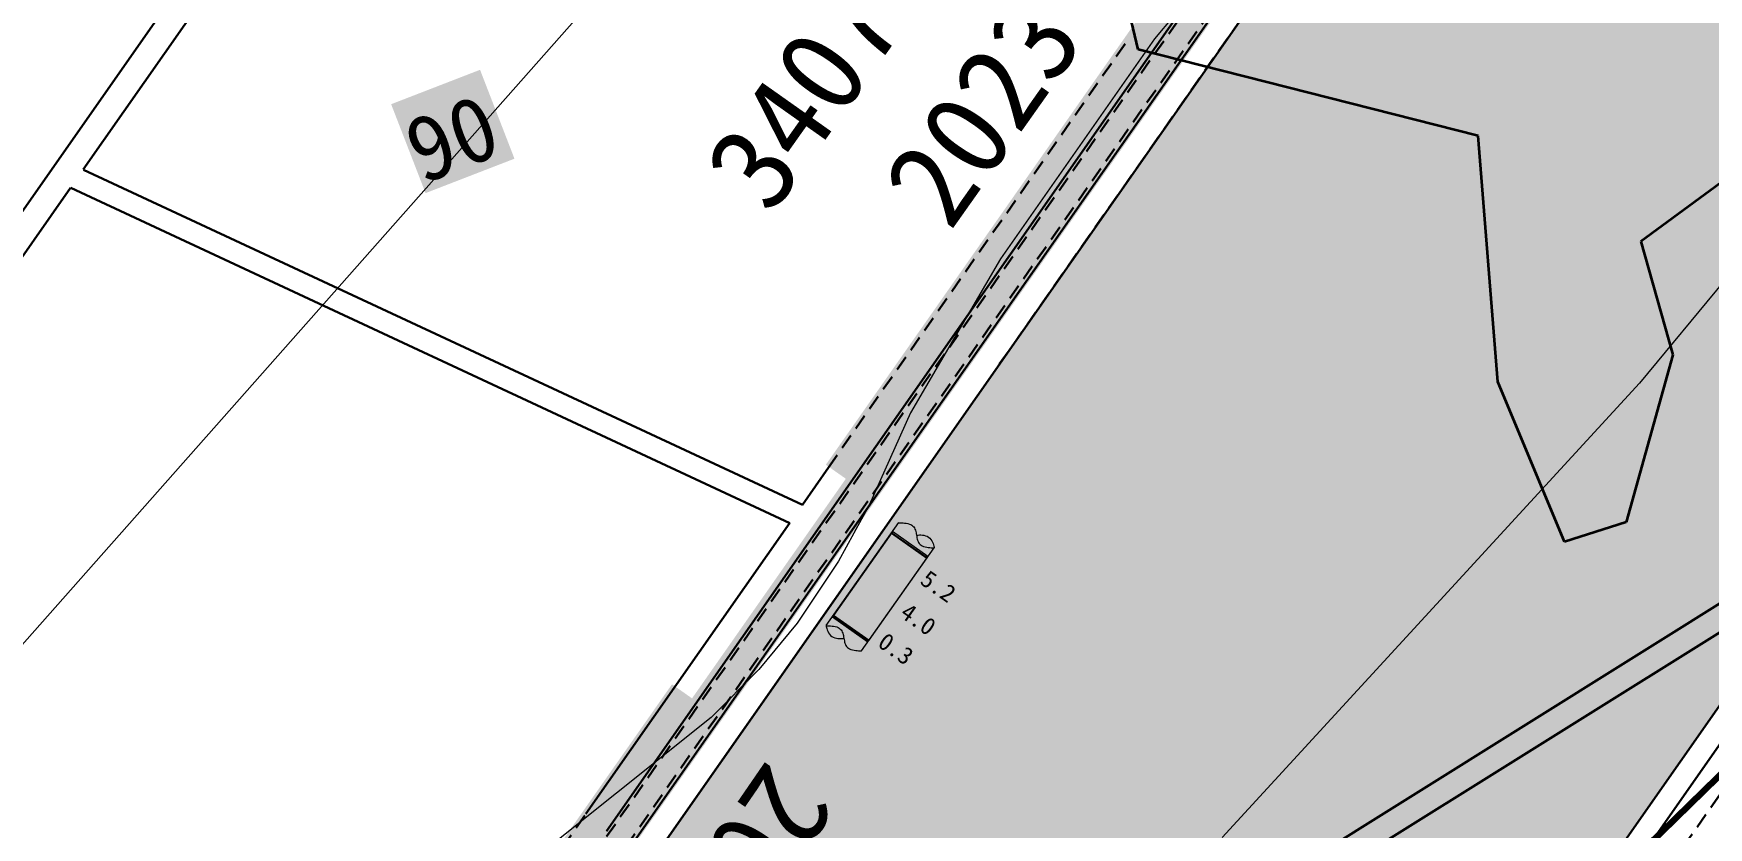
# Model space of a CAD drawing. Header units: inches. Extents: x 36473197 to 36486087, y 3899343 to 3911260.
# Drawn here: x 36479580 to 36479965.4, y 3904610.9 to 3904793.7 of the extents above; entities that cross this region are included whole.
import ezdxf

# ---------------------------------------------------------------- set-up
doc = ezdxf.new("R2010")
doc.units = ezdxf.units.IN
doc.header["$MEASUREMENT"] = 0
doc.linetypes.add('ACAD_ISO02W100', pattern=[15, 12, -3])
doc.linetypes.add('虚线', pattern=[0.0045, 0.00175, -0.001, 0.00175])
doc.layers.get('Defpoints').update_dxf_attribs({"lineweight": 0})
doc.layers.add('0，2022年3季度接续', color=3, linetype='Continuous')
doc.layers.add('0，2022年4季度接续', color=40, linetype='ACAD_ISO02W100')
for name, color, linetype, lineweight in [('4煤底板等值线', 7, 'Continuous', 0), ('4煤底板等值线注记', 7, 'Continuous', 0), ('向北背斜轴', 7, 'Continuous', 0), ('四盘区泄水巷设计', 7, 'Continuous', 0), ('四盘区辅运巷', 7, 'Continuous', 0), ('小柱状', 7, 'Continuous', 0), ('居民地', 7, 'Continuous', 0), ('巷道', 7, 'Continuous', 0), ('巷道注记', 7, 'Continuous', 0), ('西区开拓设计', 7, 'Continuous', 0), ('采掘图', 7, 'Continuous', 0), ('采空区', 7, 'Continuous', 0)]:
    doc.layers.add(name, color=color, linetype=linetype, lineweight=lineweight)
doc.styles.add('仿宋', font='simfang.ttf')
doc.styles.add('宋体', font='SIMSUN.TTC')
doc.styles.add('黑体', font='simhei.ttf')
doc.dimstyles.get("Standard").update_dxf_attribs({"dimtxt": 30, "dimasz": 20, "dimexe": 0.18, "dimexo": 0.0625, "dimgap": 0.09, "dimtad": 1, "dimdec": 0, "dimzin": 0, "dimdsep": 46, "dimtxsty": '仿宋', "dimcen": 0.09, "dimclrd": 150, "dimclre": 150, "dimadec": 0, "dimazin": 0, "dimtfac": 1, "dimtdec": 0, "dimtofl": 0, "dimtmove": 0, "dimatfit": 3, "dimfxl": 1, "dimtolj": 1, "dimtzin": 0, "dimlwd": 0, "dimarcsym": 0})

# ---------------------------------------------------------------- blocks, each defined once
blk = doc.blocks.new('*D204')
at = {"layer": 'Defpoints', "color": 0, "transparency": 16777216}
for p in [(36476925.52, 3911082.36), (36486060.15, 3904950.04), (36485936.09, 3904772.87)]:
    blk.add_point(p, dxfattribs=at)
at = {"layer": '四盘区辅运巷', "color": 150, "lineweight": -2, "transparency": 16777216}
for p, q in [((36476925.55, 3911082.41), (36477049.68, 3911259.68)), ((36485936.12, 3904772.92), (36486060.25, 3904950.19))]:
    blk.add_line(p, q, dxfattribs=at)
at = {"layer": '四盘区辅运巷', "color": 150, "lineweight": 0, "transparency": 16777216}
blk.add_line((36477065.96, 3911248.06), (36486043.76, 3904961.51), dxfattribs=at)
at = {"layer": '四盘区辅运巷', "color": 150, "transparency": 16777216}
for points in [[(36477067.87, 3911250.79), (36477064.05, 3911245.33), (36477049.58, 3911259.53)], [(36486045.68, 3904964.24), (36486041.85, 3904958.78), (36486060.15, 3904950.04)]]:
    blk.add_solid(points, dxfattribs=at)
at = {"layer": '四盘区辅运巷', "color": 0, "transparency": 16777216, "insert": (36481563.62, 3908117.29), "char_height": 30, "attachment_point": 5, "rotation": 324.9991, "style": '仿宋'}
blk.add_mtext('\\A1;1100', dxfattribs=at)

msp = doc.modelspace()

# ---------------------------------------------------------------- hatches: boundary and pattern name
at = {"layer": '4煤底板等值线注记', "true_color": 0xffffff}
msp.add_hatch(color=7, dxfattribs=at).paths.add_polyline_path([(36479670.2, 3904756.93), (36479662.28, 3904777.39), (36479682.74, 3904785.31), (36479690.66, 3904764.85)], flags=17)
at = {"layer": '小柱状'}
msp.add_hatch(color=7, dxfattribs=at).paths.add_polyline_path([(36479764.09, 3904659.8), (36479772.26, 3904654.04), (36479785.63, 3904673), (36479777.46, 3904678.76)], flags=17)
at = {"layer": '小柱状', "lineweight": 0}
h = msp.add_hatch(dxfattribs=at)
h.set_pattern_fill('细粒砂岩_1', color=256, scale=100, angle=-35, style=0, pattern_type=2)
h.set_pattern_definition([(145, (36479777.6719, 3904672.9033), (-0.344146, -0.49149), [0.007222, -0.592778]), (145, (36479777.67607, 3904672.9016), (-0.344146, -0.49149), [0.016, -0.584]), (145, (36479777.6787, 3904672.901), (-0.344146, -0.49149), [0.021, -0.579]), (145, (36479777.6811, 3904672.9005), (-0.344146, -0.49149), [0.02552, -0.57448]), (145, (36479777.68275, 3904672.9006), (-0.344146, -0.49149), [0.02812, -0.57188]), (145, (36479777.6844, 3904672.9007), (-0.344146, -0.49149), [0.03072, -0.56928]), (145, (36479777.686, 3904672.90075), (-0.344146, -0.49149), [0.03332, -0.56668]), (145, (36479777.6876, 3904672.9009), (-0.344146, -0.49149), [0.035708, -0.564292]), (145, (36479777.6888, 3904672.90126), (-0.344146, -0.49149), [0.037246, -0.562754]), (145, (36479777.69, 3904672.90164), (-0.344146, -0.49149), [0.038785, -0.561215]), (145, (36479777.6912, 3904672.902), (-0.344146, -0.49149), [0.040323, -0.559677]), (145, (36479777.6924, 3904672.9024), (-0.344146, -0.49149), [0.04186, -0.55814]), (145, (36479777.6936, 3904672.9028), (-0.344146, -0.49149), [9e-17, -0.6]), (145, (36479777.6936, 3904672.9028), (-0.344146, -0.49149), [0.0434, -0.5566]), (145, (36479777.6945, 3904672.90336), (-0.344146, -0.49149), [0.0442, -0.5558]), (145, (36479777.6954, 3904672.90395), (-0.344146, -0.49149), [0.045, -0.555]), (145, (36479777.6963, 3904672.90454), (-0.344146, -0.49149), [0.0458, -0.5542]), (145, (36479777.6972, 3904672.90513), (-0.344146, -0.49149), [0.0466, -0.5534]), (145, (36479777.6981, 3904672.9057), (-0.344146, -0.49149), [0.0474, -0.5526]), (145, (36479777.699, 3904672.9063), (-0.344146, -0.49149), [4e-17, -0.6]), (145, (36479777.699, 3904672.9063), (-0.344146, -0.49149), [0.0482, -0.5518]), (145, (36479777.6997, 3904672.90705), (-0.344146, -0.49149), [0.048477, -0.551523]), (145, (36479777.7004, 3904672.9078), (-0.344146, -0.49149), [0.048754, -0.551246]), (145, (36479777.70107, 3904672.9085), (-0.344146, -0.49149), [0.04903, -0.55097]), (145, (36479777.70175, 3904672.90927), (-0.344146, -0.49149), [0.049308, -0.550692]), (145, (36479777.70244, 3904672.91), (-0.344146, -0.49149), [0.049585, -0.550415]), (145, (36479777.7031, 3904672.91075), (-0.344146, -0.49149), [0.04986, -0.55014]), (145, (36479777.7037, 3904672.91157), (-0.344146, -0.49149), [0.04986, -0.55014]), (145, (36479777.70416, 3904672.91247), (-0.344146, -0.49149), [0.049585, -0.550415]), (145, (36479777.7046, 3904672.91336), (-0.344146, -0.49149), [0.049308, -0.550692]), (145, (36479777.7051, 3904672.91426), (-0.344146, -0.49149), [0.04903, -0.55097]), (145, (36479777.70554, 3904672.91516), (-0.344146, -0.49149), [0.048754, -0.551246]), (145, (36479777.706, 3904672.91606), (-0.344146, -0.49149), [0.048477, -0.551523]), (145, (36479777.70646, 3904672.91696), (-0.344146, -0.49149), [0.0482, -0.5518]), (145, (36479777.667, 3904672.9446), (-0.344146, -0.49149), [4e-17, -0.6]), (145, (36479777.7067, 3904672.918), (-0.344146, -0.49149), [0.0474, -0.5526]), (145, (36479777.70695, 3904672.91906), (-0.344146, -0.49149), [0.0466, -0.5534]), (145, (36479777.7072, 3904672.9201), (-0.344146, -0.49149), [0.0458, -0.5542]), (145, (36479777.70745, 3904672.92115), (-0.344146, -0.49149), [0.045, -0.555]), (145, (36479777.7077, 3904672.9222), (-0.344146, -0.49149), [0.0442, -0.5558]), (145, (36479777.70794, 3904672.92325), (-0.344146, -0.49149), [0.0434, -0.5566]), (145, (36479777.6724, 3904672.94814), (-0.344146, -0.49149), [0, -0.6]), (145, (36479777.7079, 3904672.9245), (-0.344146, -0.49149), [0.04186, -0.55814]), (145, (36479777.7078, 3904672.9258), (-0.344146, -0.49149), [0.040323, -0.559677]), (145, (36479777.70777, 3904672.92703), (-0.344146, -0.49149), [0.038785, -0.561215]), (145, (36479777.7077, 3904672.9283), (-0.344146, -0.49149), [0.037246, -0.562754]), (145, (36479777.70766, 3904672.92955), (-0.344146, -0.49149), [0.035708, -0.564292]), (145, (36479777.70725, 3904672.93106), (-0.344146, -0.49149), [0.03332, -0.56668]), (145, (36479777.70676, 3904672.9326), (-0.344146, -0.49149), [0.03072, -0.56928]), (145, (36479777.70627, 3904672.9342), (-0.344146, -0.49149), [0.02812, -0.57188]), (145, (36479777.7058, 3904672.93575), (-0.344146, -0.49149), [0.02552, -0.57448]), (145, (36479777.7045, 3904672.93787), (-0.344146, -0.49149), [0.021, -0.579]), (145, (36479777.703, 3904672.9401), (-0.344146, -0.49149), [0.016, -0.584]), (145, (36479777.7011, 3904672.94246), (-0.344146, -0.49149), [0.01011, -0.58989]), (145, (36479777.61094, 3904672.9432), (-0.344146, -0.49149), [0.007222, -0.592778]), (145, (36479777.6151, 3904672.9415), (-0.344146, -0.49149), [0.016, -0.584]), (145, (36479777.61773, 3904672.9409), (-0.344146, -0.49149), [0.021, -0.579]), (145, (36479777.62016, 3904672.9404), (-0.344146, -0.49149), [0.02552, -0.57448]), (145, (36479777.6218, 3904672.9405), (-0.344146, -0.49149), [0.02812, -0.57188]), (145, (36479777.62344, 3904672.94055), (-0.344146, -0.49149), [0.03072, -0.56928]), (145, (36479777.6251, 3904672.9406), (-0.344146, -0.49149), [0.03332, -0.56668]), (145, (36479777.6266, 3904672.94075), (-0.344146, -0.49149), [0.035708, -0.564292]), (145, (36479777.62783, 3904672.94113), (-0.344146, -0.49149), [0.037246, -0.562754]), (145, (36479777.62903, 3904672.9415), (-0.344146, -0.49149), [0.038785, -0.561215]), (145, (36479777.63024, 3904672.9419), (-0.344146, -0.49149), [0.040323, -0.559677]), (145, (36479777.63144, 3904672.94227), (-0.344146, -0.49149), [0.04186, -0.55814]), (145, (36479777.63265, 3904672.94264), (-0.344146, -0.49149), [2e-17, -0.6]), (145, (36479777.63265, 3904672.94264), (-0.344146, -0.49149), [0.0434, -0.5566]), (145, (36479777.63355, 3904672.94323), (-0.344146, -0.49149), [0.0442, -0.5558]), (145, (36479777.63445, 3904672.9438), (-0.344146, -0.49149), [0.045, -0.555]), (145, (36479777.63535, 3904672.9444), (-0.344146, -0.49149), [0.0458, -0.5542]), (145, (36479777.63625, 3904672.945), (-0.344146, -0.49149), [0.0466, -0.5534]), (145, (36479777.63715, 3904672.9456), (-0.344146, -0.49149), [0.0474, -0.5526]), (145, (36479777.63805, 3904672.9462), (-0.344146, -0.49149), [2e-17, -0.6]), (145, (36479777.63805, 3904672.9462), (-0.344146, -0.49149), [0.0482, -0.5518]), (145, (36479777.63874, 3904672.9469), (-0.344146, -0.49149), [0.048477, -0.551523]), (145, (36479777.6394, 3904672.94766), (-0.344146, -0.49149), [0.048754, -0.551246]), (145, (36479777.6401, 3904672.9484), (-0.344146, -0.49149), [0.04903, -0.55097]), (145, (36479777.6408, 3904672.94914), (-0.344146, -0.49149), [0.049308, -0.550692]), (145, (36479777.6415, 3904672.9499), (-0.344146, -0.49149), [0.049585, -0.550415]), (145, (36479777.6422, 3904672.9506), (-0.344146, -0.49149), [0.04986, -0.55014]), (145, (36479777.64275, 3904672.95144), (-0.344146, -0.49149), [0.04986, -0.55014]), (145, (36479777.6432, 3904672.95234), (-0.344146, -0.49149), [0.049585, -0.550415]), (145, (36479777.64367, 3904672.95324), (-0.344146, -0.49149), [0.049308, -0.550692]), (145, (36479777.6441, 3904672.95414), (-0.344146, -0.49149), [0.04903, -0.55097]), (145, (36479777.6446, 3904672.95503), (-0.344146, -0.49149), [0.048754, -0.551246]), (145, (36479777.64505, 3904672.95593), (-0.344146, -0.49149), [0.048477, -0.551523]), (145, (36479777.6455, 3904672.95683), (-0.344146, -0.49149), [0.0482, -0.5518]), (145, (36479777.606, 3904672.9845), (-0.344146, -0.49149), [0, -0.6]), (145, (36479777.64576, 3904672.9579), (-0.344146, -0.49149), [0.0474, -0.5526]), (145, (36479777.646, 3904672.9589), (-0.344146, -0.49149), [0.0466, -0.5534]), (145, (36479777.64625, 3904672.96), (-0.344146, -0.49149), [0.0458, -0.5542]), (145, (36479777.6465, 3904672.961), (-0.344146, -0.49149), [0.045, -0.555]), (145, (36479777.64674, 3904672.9621), (-0.344146, -0.49149), [0.0442, -0.5558]), (145, (36479777.647, 3904672.9631), (-0.344146, -0.49149), [0.0434, -0.5566]), (145, (36479777.61143, 3904672.988), (-0.344146, -0.49149), [4e-17, -0.6]), (145, (36479777.6469, 3904672.9644), (-0.344146, -0.49149), [0.04186, -0.55814]), (145, (36479777.6469, 3904672.96564), (-0.344146, -0.49149), [0.040323, -0.559677]), (145, (36479777.6468, 3904672.9669), (-0.344146, -0.49149), [0.038785, -0.561215]), (145, (36479777.64676, 3904672.96816), (-0.344146, -0.49149), [0.037246, -0.562754]), (145, (36479777.6467, 3904672.9694), (-0.344146, -0.49149), [0.035708, -0.564292]), (145, (36479777.6463, 3904672.9709), (-0.344146, -0.49149), [0.03332, -0.56668]), (145, (36479777.6458, 3904672.9725), (-0.344146, -0.49149), [0.03072, -0.56928]), (145, (36479777.6453, 3904672.97406), (-0.344146, -0.49149), [0.02812, -0.57188]), (145, (36479777.6448, 3904672.9756), (-0.344146, -0.49149), [0.02552, -0.57448]), (145, (36479777.64355, 3904672.97774), (-0.344146, -0.49149), [0.021, -0.579]), (145, (36479777.6421, 3904672.98), (-0.344146, -0.49149), [0.016, -0.584]), (145, (36479777.6401, 3904672.98234), (-0.344146, -0.49149), [0.01011, -0.58989]), (145, (36479777.5491, 3904672.9893), (-0.344146, -0.49149), [0.007222, -0.592778]), (145, (36479777.5533, 3904672.9876), (-0.344146, -0.49149), [0.016, -0.584]), (145, (36479777.5559, 3904672.987), (-0.344146, -0.49149), [0.021, -0.579]), (145, (36479777.5583, 3904672.9865), (-0.344146, -0.49149), [0.02552, -0.57448]), (145, (36479777.55996, 3904672.9866), (-0.344146, -0.49149), [0.02812, -0.57188]), (145, (36479777.5616, 3904672.98665), (-0.344146, -0.49149), [0.03072, -0.56928]), (145, (36479777.56324, 3904672.9867), (-0.344146, -0.49149), [0.03332, -0.56668]), (145, (36479777.5648, 3904672.98686), (-0.344146, -0.49149), [0.035708, -0.564292]), (145, (36479777.566, 3904672.98724), (-0.344146, -0.49149), [0.037246, -0.562754]), (145, (36479777.5672, 3904672.9876), (-0.344146, -0.49149), [0.038785, -0.561215]), (145, (36479777.5684, 3904672.988), (-0.344146, -0.49149), [0.040323, -0.559677]), (145, (36479777.5696, 3904672.9884), (-0.344146, -0.49149), [0.04186, -0.55814]), (145, (36479777.5708, 3904672.98875), (-0.344146, -0.49149), [0, -0.6]), (145, (36479777.5708, 3904672.98875), (-0.344146, -0.49149), [0.0434, -0.5566]), (145, (36479777.5717, 3904672.98934), (-0.344146, -0.49149), [0.0442, -0.5558]), (145, (36479777.5726, 3904672.9899), (-0.344146, -0.49149), [0.045, -0.555]), (145, (36479777.5735, 3904672.9905), (-0.344146, -0.49149), [0.0458, -0.5542]), (145, (36479777.5744, 3904672.9911), (-0.344146, -0.49149), [0.0466, -0.5534]), (145, (36479777.5753, 3904672.9917), (-0.344146, -0.49149), [0.0474, -0.5526]), (145, (36479777.5762, 3904672.9923), (-0.344146, -0.49149), [3e-17, -0.6]), (145, (36479777.5762, 3904672.9923), (-0.344146, -0.49149), [0.0482, -0.5518]), (145, (36479777.5769, 3904672.993), (-0.344146, -0.49149), [0.048477, -0.551523]), (145, (36479777.5776, 3904672.99377), (-0.344146, -0.49149), [0.048754, -0.551246]), (145, (36479777.5783, 3904672.9945), (-0.344146, -0.49149), [0.04903, -0.55097]), (145, (36479777.57896, 3904672.99525), (-0.344146, -0.49149), [0.049308, -0.550692]), (145, (36479777.57965, 3904672.996), (-0.344146, -0.49149), [0.049585, -0.550415]), (145, (36479777.58034, 3904672.9967), (-0.344146, -0.49149), [0.04986, -0.55014]), (145, (36479777.5809, 3904672.99755), (-0.344146, -0.49149), [0.04986, -0.55014]), (145, (36479777.5814, 3904672.99844), (-0.344146, -0.49149), [0.049585, -0.550415]), (145, (36479777.58183, 3904672.99934), (-0.344146, -0.49149), [0.049308, -0.550692]), (145, (36479777.5823, 3904673.00024), (-0.344146, -0.49149), [0.04903, -0.55097]), (145, (36479777.58275, 3904673.00114), (-0.344146, -0.49149), [0.048754, -0.551246]), (145, (36479777.5832, 3904673.00204), (-0.344146, -0.49149), [0.048477, -0.551523]), (145, (36479777.5837, 3904673.00294), (-0.344146, -0.49149), [0.0482, -0.5518]), (145, (36479777.5442, 3904673.0306), (-0.344146, -0.49149), [3e-17, -0.6]), (145, (36479777.5839, 3904673.004), (-0.344146, -0.49149), [0.0474, -0.5526]), (145, (36479777.58416, 3904673.00503), (-0.344146, -0.49149), [0.0466, -0.5534]), (145, (36479777.5844, 3904673.0061), (-0.344146, -0.49149), [0.0458, -0.5542]), (145, (36479777.58466, 3904673.00713), (-0.344146, -0.49149), [0.045, -0.555]), (145, (36479777.5849, 3904673.0082), (-0.344146, -0.49149), [0.0442, -0.5558]), (145, (36479777.58515, 3904673.0092), (-0.344146, -0.49149), [0.0434, -0.5566]), (145, (36479777.5496, 3904673.0341), (-0.344146, -0.49149), [3e-17, -0.6]), (145, (36479777.5851, 3904673.0105), (-0.344146, -0.49149), [0.04186, -0.55814]), (145, (36479777.58503, 3904673.01175), (-0.344146, -0.49149), [0.040323, -0.559677]), (145, (36479777.585, 3904673.013), (-0.344146, -0.49149), [0.038785, -0.561215]), (145, (36479777.5849, 3904673.0143), (-0.344146, -0.49149), [0.037246, -0.562754]), (145, (36479777.58486, 3904673.01553), (-0.344146, -0.49149), [0.035708, -0.564292]), (145, (36479777.58446, 3904673.01703), (-0.344146, -0.49149), [0.03332, -0.56668]), (145, (36479777.58397, 3904673.0186), (-0.344146, -0.49149), [0.03072, -0.56928]), (145, (36479777.5835, 3904673.02016), (-0.344146, -0.49149), [0.02812, -0.57188]), (145, (36479777.583, 3904673.0217), (-0.344146, -0.49149), [0.02552, -0.57448]), (145, (36479777.5817, 3904673.02384), (-0.344146, -0.49149), [0.021, -0.579]), (145, (36479777.58023, 3904673.0261), (-0.344146, -0.49149), [0.016, -0.584]), (145, (36479777.5783, 3904673.02844), (-0.344146, -0.49149), [0.01011, -0.58989]), (145, (36479777.2541, 3904672.82964), (-0.344146, -0.49149), [0.007222, -0.592778]), (145, (36479777.25825, 3904672.82795), (-0.344146, -0.49149), [0.016, -0.584]), (145, (36479777.26087, 3904672.82733), (-0.344146, -0.49149), [0.021, -0.579]), (145, (36479777.2633, 3904672.82685), (-0.344146, -0.49149), [0.02552, -0.57448]), (145, (36479777.26493, 3904672.8269), (-0.344146, -0.49149), [0.02812, -0.57188]), (145, (36479777.2666, 3904672.827), (-0.344146, -0.49149), [0.03072, -0.56928]), (145, (36479777.2682, 3904672.8271), (-0.344146, -0.49149), [0.03332, -0.56668]), (145, (36479777.26976, 3904672.8272), (-0.344146, -0.49149), [0.035708, -0.564292]), (145, (36479777.27097, 3904672.8276), (-0.344146, -0.49149), [0.037246, -0.562754]), (145, (36479777.27217, 3904672.82796), (-0.344146, -0.49149), [0.038785, -0.561215]), (145, (36479777.2734, 3904672.82834), (-0.344146, -0.49149), [0.040323, -0.559677]), (145, (36479777.2746, 3904672.8287), (-0.344146, -0.49149), [0.04186, -0.55814]), (145, (36479777.2758, 3904672.8291), (-0.344146, -0.49149), [1e-17, -0.6]), (145, (36479777.2758, 3904672.8291), (-0.344146, -0.49149), [0.0434, -0.5566]), (145, (36479777.2767, 3904672.8297), (-0.344146, -0.49149), [0.0442, -0.5558]), (145, (36479777.2776, 3904672.8303), (-0.344146, -0.49149), [0.045, -0.555]), (145, (36479777.2785, 3904672.83087), (-0.344146, -0.49149), [0.0458, -0.5542]), (145, (36479777.2794, 3904672.83146), (-0.344146, -0.49149), [0.0466, -0.5534]), (145, (36479777.2803, 3904672.83205), (-0.344146, -0.49149), [0.0474, -0.5526]), (145, (36479777.2812, 3904672.83264), (-0.344146, -0.49149), [0, -0.6]), (145, (36479777.2812, 3904672.83264), (-0.344146, -0.49149), [0.0482, -0.5518]), (145, (36479777.2819, 3904672.8334), (-0.344146, -0.49149), [0.048477, -0.551523]), (145, (36479777.28256, 3904672.8341), (-0.344146, -0.49149), [0.048754, -0.551246]), (145, (36479777.28325, 3904672.83486), (-0.344146, -0.49149), [0.04903, -0.55097]), (145, (36479777.28394, 3904672.8356), (-0.344146, -0.49149), [0.049308, -0.550692]), (145, (36479777.2846, 3904672.83634), (-0.344146, -0.49149), [0.049585, -0.550415]), (145, (36479777.2853, 3904672.8371), (-0.344146, -0.49149), [0.04986, -0.55014]), (145, (36479777.2859, 3904672.8379), (-0.344146, -0.49149), [0.04986, -0.55014]), (145, (36479777.28634, 3904672.8388), (-0.344146, -0.49149), [0.049585, -0.550415]), (145, (36479777.2868, 3904672.8397), (-0.344146, -0.49149), [0.049308, -0.550692]), (145, (36479777.28726, 3904672.8406), (-0.344146, -0.49149), [0.04903, -0.55097]), (145, (36479777.2877, 3904672.8415), (-0.344146, -0.49149), [0.048754, -0.551246]), (145, (36479777.2882, 3904672.8424), (-0.344146, -0.49149), [0.048477, -0.551523]), (145, (36479777.28864, 3904672.8433), (-0.344146, -0.49149), [0.0482, -0.5518]), (145, (36479777.24916, 3904672.87093), (-0.344146, -0.49149), [2e-17, -0.6]), (145, (36479777.2889, 3904672.84433), (-0.344146, -0.49149), [0.0474, -0.5526]), (145, (36479777.28914, 3904672.8454), (-0.344146, -0.49149), [0.0466, -0.5534]), (145, (36479777.2894, 3904672.84643), (-0.344146, -0.49149), [0.0458, -0.5542]), (145, (36479777.2896, 3904672.8475), (-0.344146, -0.49149), [0.045, -0.555]), (145, (36479777.2899, 3904672.8485), (-0.344146, -0.49149), [0.0442, -0.5558]), (145, (36479777.2901, 3904672.8496), (-0.344146, -0.49149), [0.0434, -0.5566]), (145, (36479777.25457, 3904672.8745), (-0.344146, -0.49149), [4e-17, -0.6]), (145, (36479777.29006, 3904672.85084), (-0.344146, -0.49149), [0.04186, -0.55814]), (145, (36479777.29, 3904672.8521), (-0.344146, -0.49149), [0.040323, -0.559677]), (145, (36479777.28995, 3904672.85336), (-0.344146, -0.49149), [0.038785, -0.561215]), (145, (36479777.2899, 3904672.8546), (-0.344146, -0.49149), [0.037246, -0.562754]), (145, (36479777.28984, 3904672.8559), (-0.344146, -0.49149), [0.035708, -0.564292]), (145, (36479777.28943, 3904672.8574), (-0.344146, -0.49149), [0.03332, -0.56668]), (145, (36479777.28894, 3904672.85895), (-0.344146, -0.49149), [0.03072, -0.56928]), (145, (36479777.28845, 3904672.8605), (-0.344146, -0.49149), [0.02812, -0.57188]), (145, (36479777.28796, 3904672.8621), (-0.344146, -0.49149), [0.02552, -0.57448]), (145, (36479777.2867, 3904672.8642), (-0.344146, -0.49149), [0.021, -0.579]), (145, (36479777.2852, 3904672.86645), (-0.344146, -0.49149), [0.016, -0.584]), (145, (36479777.28325, 3904672.8688), (-0.344146, -0.49149), [0.01011, -0.58989]), (145, (36479777.1931, 3904672.8695), (-0.344146, -0.49149), [0.007222, -0.592778]), (145, (36479777.1973, 3904672.8678), (-0.344146, -0.49149), [0.016, -0.584]), (145, (36479777.1999, 3904672.8672), (-0.344146, -0.49149), [0.021, -0.579]), (145, (36479777.20234, 3904672.8667), (-0.344146, -0.49149), [0.02552, -0.57448]), (145, (36479777.204, 3904672.8668), (-0.344146, -0.49149), [0.02812, -0.57188]), (145, (36479777.2056, 3904672.8669), (-0.344146, -0.49149), [0.03072, -0.56928]), (145, (36479777.20726, 3904672.86695), (-0.344146, -0.49149), [0.03332, -0.56668]), (145, (36479777.2088, 3904672.8671), (-0.344146, -0.49149), [0.035708, -0.564292]), (145, (36479777.21, 3904672.86746), (-0.344146, -0.49149), [0.037246, -0.562754]), (145, (36479777.2112, 3904672.86784), (-0.344146, -0.49149), [0.038785, -0.561215]), (145, (36479777.2124, 3904672.8682), (-0.344146, -0.49149), [0.040323, -0.559677]), (145, (36479777.2136, 3904672.8686), (-0.344146, -0.49149), [0.04186, -0.55814]), (145, (36479777.2148, 3904672.869), (-0.344146, -0.49149), [0, -0.6]), (145, (36479777.2148, 3904672.869), (-0.344146, -0.49149), [0.0434, -0.5566]), (145, (36479777.2157, 3904672.86956), (-0.344146, -0.49149), [0.0442, -0.5558]), (145, (36479777.2166, 3904672.87015), (-0.344146, -0.49149), [0.045, -0.555]), (145, (36479777.21753, 3904672.87074), (-0.344146, -0.49149), [0.0458, -0.5542]), (145, (36479777.21843, 3904672.8713), (-0.344146, -0.49149), [0.0466, -0.5534]), (145, (36479777.21933, 3904672.8719), (-0.344146, -0.49149), [0.0474, -0.5526]), (145, (36479777.22023, 3904672.8725), (-0.344146, -0.49149), [2e-17, -0.6]), (145, (36479777.22023, 3904672.8725), (-0.344146, -0.49149), [0.0482, -0.5518]), (145, (36479777.2209, 3904672.87325), (-0.344146, -0.49149), [0.048477, -0.551523]), (145, (36479777.2216, 3904672.874), (-0.344146, -0.49149), [0.048754, -0.551246]), (145, (36479777.2223, 3904672.8747), (-0.344146, -0.49149), [0.04903, -0.55097]), (145, (36479777.223, 3904672.87547), (-0.344146, -0.49149), [0.049308, -0.550692]), (145, (36479777.22367, 3904672.8762), (-0.344146, -0.49149), [0.049585, -0.550415]), (145, (36479777.22436, 3904672.87695), (-0.344146, -0.49149), [0.04986, -0.55014]), (145, (36479777.2249, 3904672.87777), (-0.344146, -0.49149), [0.04986, -0.55014]), (145, (36479777.2254, 3904672.87867), (-0.344146, -0.49149), [0.049585, -0.550415]), (145, (36479777.22585, 3904672.87956), (-0.344146, -0.49149), [0.049308, -0.550692]), (145, (36479777.2263, 3904672.88046), (-0.344146, -0.49149), [0.04903, -0.55097]), (145, (36479777.2268, 3904672.88136), (-0.344146, -0.49149), [0.048754, -0.551246]), (145, (36479777.22723, 3904672.88226), (-0.344146, -0.49149), [0.048477, -0.551523]), (145, (36479777.2277, 3904672.88316), (-0.344146, -0.49149), [0.0482, -0.5518]), (145, (36479777.1882, 3904672.9108), (-0.344146, -0.49149), [2e-17, -0.6]), (145, (36479777.22794, 3904672.8842), (-0.344146, -0.49149), [0.0474, -0.5526]), (145, (36479777.2282, 3904672.88526), (-0.344146, -0.49149), [0.0466, -0.5534]), (145, (36479777.2284, 3904672.8863), (-0.344146, -0.49149), [0.0458, -0.5542]), (145, (36479777.2287, 3904672.88735), (-0.344146, -0.49149), [0.045, -0.555]), (145, (36479777.2289, 3904672.8884), (-0.344146, -0.49149), [0.0442, -0.5558]), (145, (36479777.22917, 3904672.88945), (-0.344146, -0.49149), [0.0434, -0.5566]), (145, (36479777.1936, 3904672.91434), (-0.344146, -0.49149), [2e-17, -0.6]), (145, (36479777.2291, 3904672.8907), (-0.344146, -0.49149), [0.04186, -0.55814]), (145, (36479777.22905, 3904672.892), (-0.344146, -0.49149), [0.040323, -0.559677]), (145, (36479777.229, 3904672.89323), (-0.344146, -0.49149), [0.038785, -0.561215]), (145, (36479777.22894, 3904672.8945), (-0.344146, -0.49149), [0.037246, -0.562754]), (145, (36479777.2289, 3904672.89575), (-0.344146, -0.49149), [0.035708, -0.564292]), (145, (36479777.2285, 3904672.89726), (-0.344146, -0.49149), [0.03332, -0.56668]), (145, (36479777.228, 3904672.8988), (-0.344146, -0.49149), [0.03072, -0.56928]), (145, (36479777.2275, 3904672.9004), (-0.344146, -0.49149), [0.02812, -0.57188]), (145, (36479777.227, 3904672.90195), (-0.344146, -0.49149), [0.02552, -0.57448]), (145, (36479777.2257, 3904672.90407), (-0.344146, -0.49149), [0.021, -0.579]), (145, (36479777.22425, 3904672.9063), (-0.344146, -0.49149), [0.016, -0.584]), (145, (36479777.2223, 3904672.90866), (-0.344146, -0.49149), [0.01011, -0.58989]), (145, (36479777.1313, 3904672.9156), (-0.344146, -0.49149), [0.007222, -0.592778]), (145, (36479777.13546, 3904672.9139), (-0.344146, -0.49149), [0.016, -0.584]), (145, (36479777.1381, 3904672.9133), (-0.344146, -0.49149), [0.021, -0.579]), (145, (36479777.1405, 3904672.91283), (-0.344146, -0.49149), [0.02552, -0.57448]), (145, (36479777.14214, 3904672.9129), (-0.344146, -0.49149), [0.02812, -0.57188]), (145, (36479777.1438, 3904672.913), (-0.344146, -0.49149), [0.03072, -0.56928]), (145, (36479777.1454, 3904672.91305), (-0.344146, -0.49149), [0.03332, -0.56668]), (145, (36479777.147, 3904672.9132), (-0.344146, -0.49149), [0.035708, -0.564292]), (145, (36479777.1482, 3904672.91357), (-0.344146, -0.49149), [0.037246, -0.562754]), (145, (36479777.1494, 3904672.91394), (-0.344146, -0.49149), [0.038785, -0.561215]), (145, (36479777.1506, 3904672.9143), (-0.344146, -0.49149), [0.040323, -0.559677]), (145, (36479777.1518, 3904672.9147), (-0.344146, -0.49149), [0.04186, -0.55814]), (145, (36479777.153, 3904672.9151), (-0.344146, -0.49149), [2e-17, -0.6]), (145, (36479777.153, 3904672.9151), (-0.344146, -0.49149), [0.0434, -0.5566]), (145, (36479777.1539, 3904672.91567), (-0.344146, -0.49149), [0.0442, -0.5558]), (145, (36479777.1548, 3904672.91626), (-0.344146, -0.49149), [0.045, -0.555]), (145, (36479777.1557, 3904672.91685), (-0.344146, -0.49149), [0.0458, -0.5542]), (145, (36479777.1566, 3904672.91744), (-0.344146, -0.49149), [0.0466, -0.5534]), (145, (36479777.1575, 3904672.918), (-0.344146, -0.49149), [0.0474, -0.5526]), (145, (36479777.1584, 3904672.9186), (-0.344146, -0.49149), [0, -0.6]), (145, (36479777.1584, 3904672.9186), (-0.344146, -0.49149), [0.0482, -0.5518]), (145, (36479777.1591, 3904672.91936), (-0.344146, -0.49149), [0.048477, -0.551523]), (145, (36479777.1598, 3904672.9201), (-0.344146, -0.49149), [0.048754, -0.551246]), (145, (36479777.16046, 3904672.92084), (-0.344146, -0.49149), [0.04903, -0.55097]), (145, (36479777.16114, 3904672.9216), (-0.344146, -0.49149), [0.049308, -0.550692]), (145, (36479777.16183, 3904672.9223), (-0.344146, -0.49149), [0.049585, -0.550415]), (145, (36479777.1625, 3904672.92305), (-0.344146, -0.49149), [0.04986, -0.55014]), (145, (36479777.1631, 3904672.9239), (-0.344146, -0.49149), [0.04986, -0.55014]), (145, (36479777.16355, 3904672.9248), (-0.344146, -0.49149), [0.049585, -0.550415]), (145, (36479777.164, 3904672.9257), (-0.344146, -0.49149), [0.049308, -0.550692]), (145, (36479777.1645, 3904672.92657), (-0.344146, -0.49149), [0.04903, -0.55097]), (145, (36479777.16493, 3904672.92747), (-0.344146, -0.49149), [0.048754, -0.551246]), (145, (36479777.1654, 3904672.92837), (-0.344146, -0.49149), [0.048477, -0.551523]), (145, (36479777.16585, 3904672.92927), (-0.344146, -0.49149), [0.0482, -0.5518]), (145, (36479777.1264, 3904672.9569), (-0.344146, -0.49149), [0, -0.6]), (145, (36479777.1661, 3904672.9303), (-0.344146, -0.49149), [0.0474, -0.5526]), (145, (36479777.16635, 3904672.93136), (-0.344146, -0.49149), [0.0466, -0.5534]), (145, (36479777.1666, 3904672.9324), (-0.344146, -0.49149), [0.0458, -0.5542]), (145, (36479777.16684, 3904672.93346), (-0.344146, -0.49149), [0.045, -0.555]), (145, (36479777.1671, 3904672.9345), (-0.344146, -0.49149), [0.0442, -0.5558]), (145, (36479777.1673, 3904672.93556), (-0.344146, -0.49149), [0.0434, -0.5566]), (145, (36479777.1318, 3904672.96045), (-0.344146, -0.49149), [4e-17, -0.6]), (145, (36479777.1673, 3904672.9368), (-0.344146, -0.49149), [0.04186, -0.55814]), (145, (36479777.1672, 3904672.9381), (-0.344146, -0.49149), [0.040323, -0.559677]), (145, (36479777.16716, 3904672.93934), (-0.344146, -0.49149), [0.038785, -0.561215]), (145, (36479777.1671, 3904672.9406), (-0.344146, -0.49149), [0.037246, -0.562754]), (145, (36479777.16705, 3904672.94186), (-0.344146, -0.49149), [0.035708, -0.564292]), (145, (36479777.16664, 3904672.94336), (-0.344146, -0.49149), [0.03332, -0.56668]), (145, (36479777.16615, 3904672.9449), (-0.344146, -0.49149), [0.03072, -0.56928]), (145, (36479777.16566, 3904672.9465), (-0.344146, -0.49149), [0.02812, -0.57188]), (145, (36479777.16517, 3904672.94806), (-0.344146, -0.49149), [0.02552, -0.57448]), (145, (36479777.1639, 3904672.9502), (-0.344146, -0.49149), [0.021, -0.579]), (145, (36479777.1624, 3904672.9524), (-0.344146, -0.49149), [0.016, -0.584]), (145, (36479777.16046, 3904672.95477), (-0.344146, -0.49149), [0.01011, -0.58989])])
h.paths.add_polyline_path([(36479777.41, 3904678.69), (36479785.59, 3904672.93), (36479785.82, 3904673.26), (36479777.64, 3904679.02)], flags=17)
h = msp.add_hatch(dxfattribs=at)
h.set_pattern_fill('泥岩_1_1', color=256, scale=133.333333, angle=-35, style=0, pattern_type=2)
h.set_pattern_definition([(145, (36479763.64265, 3904653.5164), (-0.45886, -0.65532), [0.266667, -0.533333]), (325, (36479763.9813, 3904653.7676), (0.45886, 0.65532), [0.266667, -0.533333]), (325, (36479763.4843, 3904653.8714), (0.45886, 0.65532), []), (325, (36479763.2549, 3904653.5438), (0.45886, 0.65532), [])])
h.paths.add_polyline_path([(36479763.81, 3904659.41), (36479771.98, 3904653.64), (36479772.21, 3904653.97), (36479764.04, 3904659.73)], flags=17)
at = {"layer": '采空区'}
h = msp.add_hatch(dxfattribs=at)
h.set_pattern_fill('GRAVEL', color=160, scale=105.7901, angle=315, style=0)
h.set_pattern_definition([(148.01184, (36473314.5915, 3905701.285), (-1084.597172, 668.148929), [14.2326, -1409.0277]), (104.96874, (36473302.52, 3905708.825), (324.6044794, -1231.8303788), [24.4235, -2417.9306]), (52.50944, (36473296.2116, 3905732.4196), (-962.331355, -1243.885012), [17.2214, -1704.9166]), (187.27274, (36473263.002, 3905768.459), (2102.0328397, 263.1874473), [22.2411, -2201.8684]), (212.83274, (36473240.94, 3905765.6434), (1158.3555047, 741.3392058), [21.8092, -2159.1096]), (277.27274, (36473222.6146, 3905753.8187), (-263.1874473, 2102.0328397), [22.2411, -2201.8684]), (317.69324, (36473225.43, 3905731.7565), (-1280.6219798, 1170.6976592), [29.4127, -2911.8565]), (352.25434, (36473247.1824, 3905711.959), (2420.6101977, -325.17645), [27.7686, -2749.0955]), (41.42864, (36473274.6976, 3905708.2163), (1207.4330738, 1072.257174), [22.3164, -2209.3282]), (95.23544, (36473291.43, 3905722.983), (97.871316, -1164.383859), [25.4776, -1248.4039]), (142.39644, (36473289.1053, 3905748.3542), (-1366.4368608, 1048.1458982), [32.9481, -3261.8658]), (58.81314, (36473280.145, 3905665.134), (496.519391, 839.493861), [11.2456, -1113.3185]), (91.46824, (36473285.9684, 3905674.7543), (30.423367, -1391.1188315), [21.3947, -2118.0777]), (144.999, (36473285.42, 3905696.14), (-104.18325, -18.3685), [14.961, -134.6488]), (123.19764, (36473296.636, 3905705.639), (300.209131, -484.179015), [8.0568, -797.6166]), (211.80044, (36473292.225, 3905712.38), (294.181173, 159.28875), [11.3939, -558.3032]), (310.96284, (36473282.542, 3905706.377), (263.472196, -275.81238), [18.5058, -598.3512]), (81.56414, (36473294.673, 3905692.402), (-67.44602, -226.73497), [13.3815, -321.1562]), (296.38854, (36473281.5714, 3905772.807), (496.234059, -986.727011), [18.746, -1855.8593]), (350.34524, (36473289.903, 3905756.0144), (-1219.489588, 214.6787046), [15.7269, -1556.9561]), (213.19764, (36473315.51, 3905696.076), (484.179015, 300.209131), [16.1134, -789.56]), (263.60954, (36473302.0264, 3905687.2534), (128.863733, 1096.937817), [18.746, -1855.8593]), (259.44304, (36473216.978, 3905761.419), (116.523425, 557.653236), [18.0774, -885.7936]), (214.77414, (36473213.666, 3905743.647), (1054.173342, 722.9689766), [15.1468, -1499.5369]), (346.80044, (36473211.51, 3905676.666), (557.653113, -116.524019), [16.1134, -789.56]), (297.35304, (36473227.198, 3905672.986), (-655.522998, 1280.9081026), [17.7337, -1755.6316]), (349.44304, (36473202.51, 3905727.715), (-557.653236, 116.523425), [9.0387, -894.8323]), (21.30894, (36473210.408, 3905682.917), (398.364484, 177.657035), [5.3942, -534.0315]), (85.96284, (36473215.434, 3905684.877), (-49.07747, -330.91819), [21.8092, -414.3745]), (106.00804, (36473216.969, 3905706.632), (287.8682655, -1023.463659), [20.2112, -2000.9058]), (223.68914, (36473273.165, 3905704.723), (189.99785, 140.92037), [15.2573, -366.1743]), (273.15624, (36473262.1325, 3905694.1846), (103.8974268, -1807.8518197), [26.6373, -2637.0894]), (340.94444, (36473263.599, 3905667.588), (-802.756619, 288.153284), [10.8917, -1078.284]), (9.999, (36473273.89, 3905664.03), (85.8147, 122.5517), [6.3474, -99.4427]), (40.25544, (36473219.727, 3905709.267), (-655.80883, -545.311972), [14.6968, -1454.9863]), (328.01184, (36473230.9435, 3905718.764), (1084.597172, -668.148929), [28.4652, -1394.7951]), (279.999, (36473255.09, 3905703.68), (122.5517, -85.8147), [27.5054, -78.2847]), (245.30384, (36473259.862, 3905676.597), (545.598409, 1170.411331), [16.7269, -1655.9614]), (174.05364, (36473252.874, 3905661.4), (-435.101397, 30.709156), [15.4033, -754.7603]), (127.64504, (36473237.5534, 3905662.9956), (-1390.8346447, 1795.79545), [25.0791, -2482.838]), (95.42514, (36473222.236, 3905682.8536), (-134.607993, 1372.7503153), [26.532, -2626.6702])])
h.paths.add_polyline_path([(36479305.12, 3904007.54), (36479453.18, 3903903.86), (36480260.46, 3905056.74), (36480110.01, 3905157.1)])

# ---------------------------------------------------------------- linework, layer by layer
at = {"layer": '0，2022年3季度接续', "color": 1, "linetype": 'ACAD_ISO02W100', "ltscale": 5, "true_color": 0xff0000, "const_width": 8.46}
msp.add_lwpolyline([(36479765.78, 3904691.98), (36480003.93, 3905032.3)], dxfattribs=at)
at = {"layer": '0，2022年4季度接续', "color": 2, "linetype": 'ACAD_ISO02W100', "ltscale": 5, "const_width": 8.46}
msp.add_lwpolyline([(36480051.32, 3905089.99), (36479585.49, 3904424.7)], dxfattribs=at)
at = {"layer": '0，2022年4季度接续', "color": 1, "linetype": 'ACAD_ISO02W100', "ltscale": 5, "const_width": 8.46}
msp.add_lwpolyline([(36479730.37, 3904641.45), (36479533.46, 3904360.28)], dxfattribs=at)
at = {"layer": '4煤底板等值线', "color": 7, "linetype": 'Continuous', "lineweight": 0, "flags": 128}
for points in [[(36480404.41, 3905368.91), (36480391.09, 3905326.94), (36480374.54, 3905286.31), (36480359.78, 3905257.25), (36480348.47, 3905238.91), (36480342.18, 3905230.23), (36480333.48, 3905220.19), (36480264.64, 3905155.66), (36480188.07, 3905063.38), (36480164.06, 3905041.76), (36480112.11, 3905002.76), (36480031.67, 3904953.59), (36479878.62, 3904838.15), (36479864.2, 3904823.8), (36479837.91, 3904792.45), (36479802.49, 3904741.84), (36479781.8, 3904706.36), (36479772.32, 3904685.11), (36479765.23, 3904672.18), (36479755.7, 3904657.96), (36479746.91, 3904647.27), (36479735.89, 3904636.27), (36479627.03, 3904549.12)], [(36480467.39, 3905366.25), (36480466.18, 3905303.44), (36480464.51, 3905289.25), (36480462.55, 3905280.89), (36480457.17, 3905264.46), (36480446.74, 3905240.46), (36480433.59, 3905216.41), (36480372.21, 3905126.97), (36480320.12, 3905064.6), (36480282.18, 3905024.76), (36480139.57, 3904900.71), (36480048.5, 3904829.52), (36480036.72, 3904818.66), (36479994.26, 3904770.5), (36479992.74, 3904768.36), (36479978.62, 3904751.28), (36479969.13, 3904736.8), (36479949.54, 3904713.15), (36479853.49, 3904608.65)], [(36479530.77, 3904600.35), (36479777.49, 3904879.32), (36479824.93, 3904924.06), (36479858.15, 3904950.82), (36479875.46, 3904962.72), (36479888.88, 3904970.67), (36479900.48, 3904976.3), (36479905.27, 3904978.17), (36479908.95, 3904979.33), (36479911.47, 3904979.93), (36479912.75, 3904980.14), (36479919.14, 3904980.44), (36479920.96, 3904980.72), (36479926.33, 3904982.02), (36479940.39, 3904986.89), (36479961.05, 3904995.97), (36479974.47, 3905002.85)]]:
    msp.add_lwpolyline(points, dxfattribs=at)
at = {"layer": '向北背斜轴', "color": 1, "lineweight": 100, "true_color": 0xff0000, "flags": 128}
msp.add_lwpolyline([(36480842.76, 3905435.61), (36480700.41, 3905200.66), (36480661.14, 3905150.37), (36480573.82, 3905056.59), (36480479.2, 3904969.64), (36480378.51, 3904890.14), (36480325.38, 3904854.65), (36480099.79, 3904736.04), (36480058.4, 3904705.99), (36480019.24, 3904672.91), (36479922.22, 3904578.27), (36479636.95, 3904369), (36479610.14, 3904345.79), (36479593.73, 3904329.22), (36479586.18, 3904320.44), (36479575.16, 3904305.07), (36479565.25, 3904288.87), (36479547.82, 3904254.75), (36479532.82, 3904218.9), (36479508.11, 3904143.71), (36479414.51, 3903713.86)], dxfattribs=at)
at = {"layer": '四盘区泄水巷设计', "color": 30, "linetype": '虚线', "lineweight": 30, "ltscale": 2000, "true_color": 0xff8000}
for p, q in [((36479579.37, 3904419.62), (36480518.02, 3905760.16)), ((36479590.15, 3904426.36), (36480522.09, 3905757.31))]:
    msp.add_line(p, q, dxfattribs=at)
at = {"layer": '四盘区泄水巷设计', "color": 30, "linetype": 'Continuous', "lineweight": 30, "true_color": 0xff8000}
for p, q in [((36480458.37, 3904962.27), (36479180.31, 3904163.66)), ((36480011.31, 3904689.53), (36479177.34, 3904168.4))]:
    msp.add_line(p, q, dxfattribs=at)
at = {"layer": '四盘区辅运巷', "linetype": 'Continuous', "lineweight": 30}
for p, q in [((36479686.25, 3904908.22), (36479384.87, 3904477.8)), ((36479692.16, 3904906.18), (36479591.43, 3904762.34)), ((36479588.52, 3904758.18), (36479389.77, 3904474.36))]:
    msp.add_line(p, q, dxfattribs=at)
at = {"layer": '四盘区辅运巷', "linetype": 'Continuous', "lineweight": 30, "flags": 128}
for points in [[(36479591.49, 3904762.32), (36479756.96, 3904685.16)], [(36479588.57, 3904758.16), (36479754.04, 3904681)]]:
    msp.add_lwpolyline(points, dxfattribs=at)
at = {"layer": '小柱状', "color": 7, "linetype": 'Continuous', "lineweight": 0}
for p, q in [((36479762.42, 3904657.43), (36479779.13, 3904681.13)), ((36479770.54, 3904651.6), (36479787.26, 3904675.3))]:
    msp.add_line(p, q, dxfattribs=at)
at = {"layer": '小柱状', "color": 7, "linetype": 'Continuous', "lineweight": 0, "flags": 128}
for points in [[(36479779.08, 3904681.06), (36479779.14, 3904681.06), (36479779.28, 3904681.06), (36479779.5, 3904681.06), (36479779.78, 3904681.05), (36479780.1, 3904681.03), (36479780.45, 3904680.99), (36479780.82, 3904680.94), (36479781.18, 3904680.87), (36479781.53, 3904680.77), (36479781.85, 3904680.64), (36479782.12, 3904680.49), (36479782.34, 3904680.3), (36479782.53, 3904680.09), (36479782.69, 3904679.86), (36479782.81, 3904679.61), (36479782.91, 3904679.34), (36479782.99, 3904679.06), (36479783.06, 3904678.77), (36479783.12, 3904678.48), (36479783.22, 3904677.88), (36479783.28, 3904677.59), (36479783.35, 3904677.3), (36479783.43, 3904677.02), (36479783.53, 3904676.75), (36479783.65, 3904676.5), (36479783.81, 3904676.27), (36479784, 3904676.06), (36479784.22, 3904675.87), (36479784.49, 3904675.72), (36479784.81, 3904675.59), (36479785.16, 3904675.49), (36479785.52, 3904675.42), (36479785.89, 3904675.37), (36479786.24, 3904675.33), (36479786.57, 3904675.31), (36479786.84, 3904675.3), (36479787.06, 3904675.3), (36479787.21, 3904675.3), (36479787.26, 3904675.3)], [(36479783.17, 3904678.18), (36479783.22, 3904678.19), (36479783.36, 3904678.21), (36479783.57, 3904678.23), (36479783.85, 3904678.24), (36479784.17, 3904678.24), (36479784.52, 3904678.22), (36479784.89, 3904678.17), (36479785.25, 3904678.08), (36479785.61, 3904677.95), (36479785.93, 3904677.76), (36479786.22, 3904677.52), (36479786.46, 3904677.23), (36479786.67, 3904676.91), (36479786.84, 3904676.58), (36479786.98, 3904676.26), (36479787.09, 3904675.96), (36479787.16, 3904675.69), (36479787.22, 3904675.49), (36479787.25, 3904675.35), (36479787.26, 3904675.3)], [(36479762.37, 3904657.36), (36479762.42, 3904657.36), (36479762.56, 3904657.36), (36479762.78, 3904657.36), (36479763.06, 3904657.35), (36479763.39, 3904657.33), (36479763.74, 3904657.29), (36479764.11, 3904657.24), (36479764.47, 3904657.17), (36479764.82, 3904657.07), (36479765.13, 3904656.94), (36479765.4, 3904656.79), (36479765.63, 3904656.6), (36479765.82, 3904656.39), (36479765.97, 3904656.16), (36479766.1, 3904655.91), (36479766.2, 3904655.64), (36479766.28, 3904655.36), (36479766.35, 3904655.07), (36479766.4, 3904654.78), (36479766.51, 3904654.18), (36479766.57, 3904653.89), (36479766.63, 3904653.6), (36479766.72, 3904653.32), (36479766.82, 3904653.05), (36479766.94, 3904652.8), (36479767.1, 3904652.57), (36479767.28, 3904652.36), (36479767.51, 3904652.17), (36479767.78, 3904652.02), (36479768.1, 3904651.89), (36479768.44, 3904651.79), (36479768.81, 3904651.72), (36479769.18, 3904651.67), (36479769.53, 3904651.63), (36479769.85, 3904651.61), (36479770.13, 3904651.6), (36479770.35, 3904651.6), (36479770.49, 3904651.6), (36479770.54, 3904651.6)], [(36479762.37, 3904657.36), (36479762.38, 3904657.31), (36479762.41, 3904657.18), (36479762.46, 3904656.97), (36479762.54, 3904656.7), (36479762.65, 3904656.4), (36479762.79, 3904656.08), (36479762.96, 3904655.75), (36479763.16, 3904655.43), (36479763.41, 3904655.14), (36479763.69, 3904654.9), (36479764.02, 3904654.71), (36479764.37, 3904654.58), (36479764.74, 3904654.49), (36479765.11, 3904654.44), (36479765.46, 3904654.42), (36479765.78, 3904654.42), (36479766.05, 3904654.43), (36479766.27, 3904654.45), (36479766.41, 3904654.47), (36479766.46, 3904654.48)]]:
    msp.add_lwpolyline(points, dxfattribs=at)
at = {"layer": '小柱状', "linetype": 'Continuous', "flags": 128}
for points in [[(36479764.04, 3904659.73), (36479772.21, 3904653.97), (36479785.59, 3904672.93), (36479777.41, 3904678.69), (36479764.04, 3904659.73)], [(36479777.41, 3904678.69), (36479785.59, 3904672.93), (36479785.82, 3904673.26), (36479777.64, 3904679.02), (36479777.41, 3904678.69)], [(36479763.81, 3904659.41), (36479771.98, 3904653.64), (36479772.21, 3904653.97), (36479764.04, 3904659.73), (36479763.81, 3904659.41)]]:
    msp.add_lwpolyline(points, dxfattribs=at)
at = {"layer": '小柱状', "color": 7, "linetype": 'Continuous', "flags": 128}
msp.add_lwpolyline([(36479764.04, 3904659.73), (36479772.21, 3904653.97), (36479785.59, 3904672.93), (36479777.41, 3904678.69), (36479764.04, 3904659.73)], dxfattribs=at)
at = {"layer": '小柱状', "color": 7}
msp.add_lwpolyline([(36479764.09, 3904659.8), (36479772.26, 3904654.04), (36479785.63, 3904673), (36479777.46, 3904678.76), (36479764.09, 3904659.8)], dxfattribs=at)
at = {"layer": '居民地', "color": 254, "linetype": 'Continuous', "lineweight": 35, "true_color": 0xd7d7d7}
for p, q in [((36479834.16, 3904789.96, 0.2), (36479830.33, 3904806.23, 0.2)), ((36479912.42, 3904770.13, 0.2), (36479834.16, 3904789.96, 0.2)), ((36479995.22, 3904779.19, 0.2), (36479949.85, 3904745.76, 0.2)), ((36479916.96, 3904713.46, 0.2), (36479912.42, 3904770.13, 0.2)), ((36479949.85, 3904745.76, 0.2), (36479957.22, 3904719.7, 0.2)), ((36479957.22, 3904719.7, 0.2), (36479946.45, 3904681.17, 0.2)), ((36479932.27, 3904676.64, 0.2), (36479916.96, 3904713.46, 0.2)), ((36479946.45, 3904681.17, 0.2), (36479932.27, 3904676.64, 0.2))]:
    msp.add_line(p, q, dxfattribs=at)
at = {"layer": '巷道', "color": 7, "lineweight": 30, "flags": 128}
for points in [[(36479846.51, 3904465.56), (36480314.16, 3905133.44)], [(36479850.69, 3904462.46), (36480056.09, 3904755.81)]]:
    msp.add_lwpolyline(points, dxfattribs=at)
at = {"layer": '巷道', "color": 7, "lineweight": 30, "ltscale": 2000, "flags": 128}
for points in [[(36479711.8, 3904610.06), (36479991.27, 3905009.31)], [(36479756.91, 3904685.18), (36479762.92, 3904693.77)], [(36479707.11, 3904614.05), (36479753.99, 3904681.02)]]:
    msp.add_lwpolyline(points, dxfattribs=at)
at = {"layer": '巷道', "color": 7, "linetype": 'Continuous', "lineweight": 30, "elevation": 0.2, "flags": 128}
msp.add_lwpolyline([(36479749.64, 3904652.68), (36479985.75, 3904989.99)], dxfattribs=at)
at = {"layer": '巷道', "color": 7, "linetype": 'Continuous', "lineweight": 30, "flags": 128}
msp.add_lwpolyline([(36479646.78, 3904505.73), (36479890.88, 3904854.45)], dxfattribs=at)
at = {"layer": '巷道', "color": 7, "linetype": '虚线', "lineweight": 30, "ltscale": 2000, "flags": 128}
for points in [[(36479762.92, 3904693.77), (36479831.42, 3904791.62)], [(36479663.84, 3904552.25), (36479707.11, 3904614.05)]]:
    msp.add_lwpolyline(points, dxfattribs=at)
at = {"layer": '西区开拓设计', "color": 7, "linetype": '虚线', "lineweight": 30, "ltscale": 2000}
for p, q in [((36479597.02, 3904088.28, 0.2), (36480729.58, 3905706.87, 0.2)), ((36479895.72, 3904851.06), (36479802.09, 3904717.33))]:
    msp.add_line(p, q, dxfattribs=at)
at = {"layer": '西区开拓设计', "color": 7, "linetype": 'Continuous', "lineweight": 30}
msp.add_line((36479990.62, 3904986.59), (36479680.12, 3904543.14), dxfattribs=at)
at = {"layer": '采掘图', "linetype": 'Continuous', "flags": 128}
msp.add_lwpolyline([(36479305.12, 3904007.54), (36479453.18, 3903903.86), (36480260.48, 3905056.76), (36480110.01, 3905157.1), (36479305.12, 3904007.54)], dxfattribs=at)

# ---------------------------------------------------------------- texts
at = {"layer": '4煤底板等值线注记', "color": 18, "true_color": 0x000000, "style": '宋体'}
msp.add_text('90', height=15, rotation=21.167, dxfattribs=at).set_placement((36479669.44, 3904758.9))
at = {"layer": '小柱状', "style": '黑体'}
for s, p in [('5.2', (36479783.74, 3904667.17)), ('4.0', (36479779.13, 3904659.57)), ('0.3', (36479773.97, 3904652.77))]:
    msp.add_text(s, height=4, rotation=324.8079, dxfattribs=at).set_placement(p)
at = {"layer": '巷道注记', "color": 1, "true_color": 0xff0000, "style": '宋体'}
for s, rotation, p in [('3407回风顺槽外段反掘（J1）', 54.7429, (36479749.69, 3904751.48, -0.2)), ('2023.1.1-2023.4.15', 54.7429, (36479790.87, 3904747.85, -0.2)), ('2023.7.1-2023.12.31', 235.497, (36479748.98, 3904626.98, -0.2))]:
    msp.add_text(s, height=20, rotation=rotation, dxfattribs=at).set_placement(p)

# ---------------------------------------------------------------- dimensions: what is measured, and where the dimension line sits
at = {"layer": '四盘区辅运巷'}
dim = msp.add_aligned_dim(p1=(36476925.52, 3911082.36), p2=(36485936.09, 3904772.87), distance=216.29, text='1100', dimstyle='Standard', dxfattribs=at)
dim.commit()
dim.dimension.update_dxf_attribs({"geometry": '*D204', "text_midpoint": (36481563.62, 3908117.29)})

doc.saveas('drawing.dxf')
